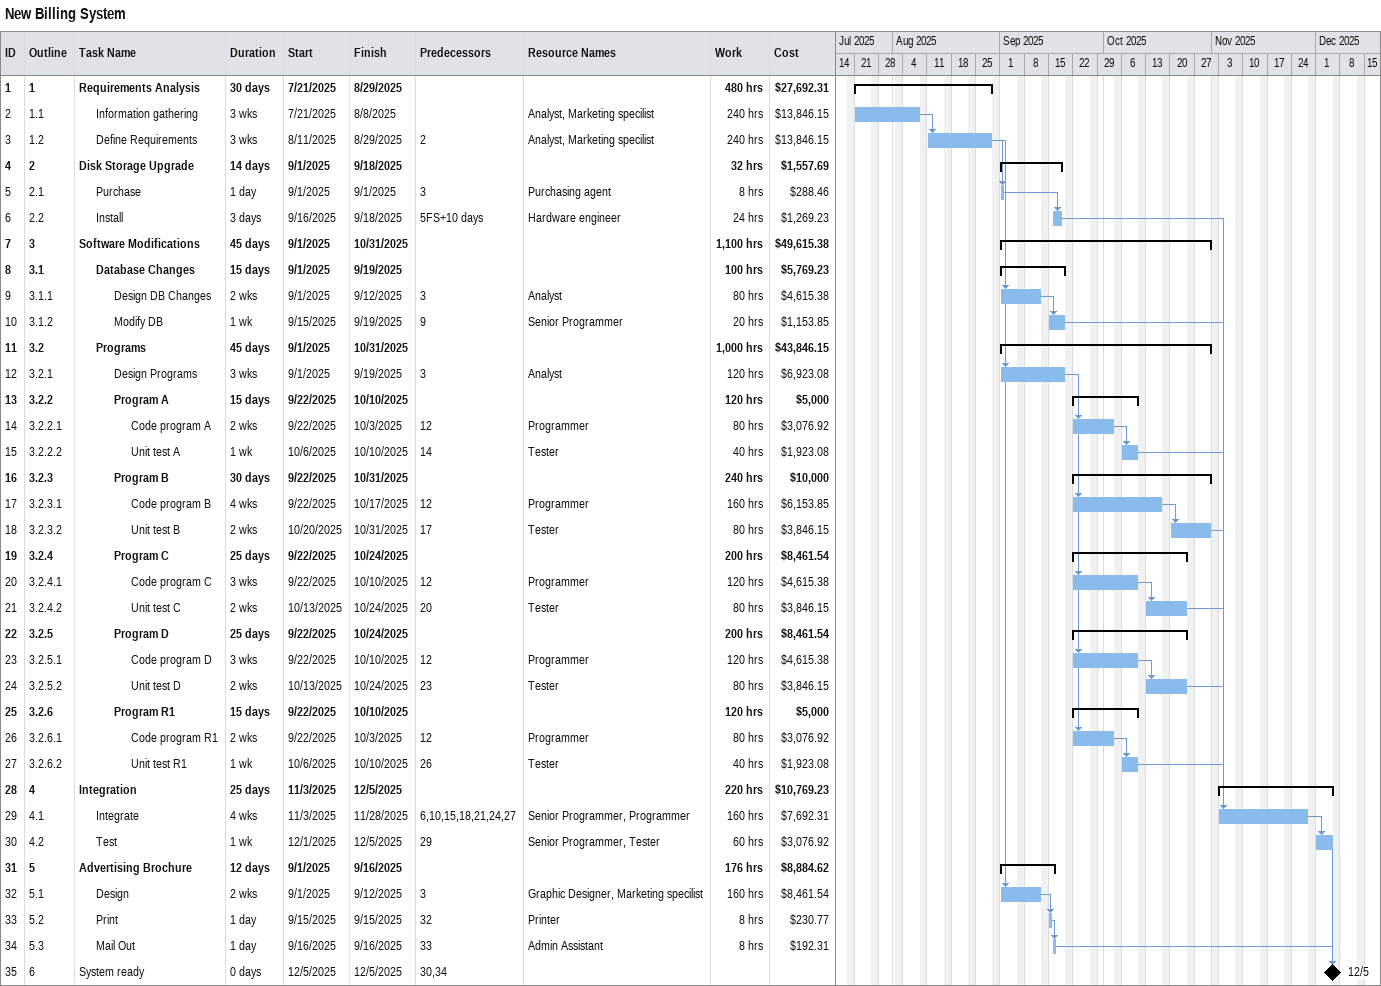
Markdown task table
New Billing System

| ID | WBS | Task | Duration | Start | Finish | Predecessors | Resources | Work (h) | Cost ($) |
|---|---|---|---|---|---|---|---|---|---|
| 1 | 1 | **Requirements Analysis** | 30d | 2025-07-21 | 2025-08-29 |  |  | 480 | 27692.31 |
| 2 | 1.1 | Information gathering | 3w | 2025-07-21 | 2025-08-08 |  | Analyst, Marketing specilist | 240 | 13846.15 |
| 3 | 1.2 | Define Requirements | 3w | 2025-08-11 | 2025-08-29 | 2 | Analyst, Marketing specilist | 240 | 13846.15 |
| 4 | 2 | **Disk Storage Upgrade** | 14d | 2025-09-01 | 2025-09-18 |  |  | 32 | 1557.69 |
| 5 | 2.1 | Purchase | 1d | 2025-09-01 | 2025-09-01 | 3 | Purchasing agent | 8 | 288.46 |
| 6 | 2.2 | Install | 3d | 2025-09-16 | 2025-09-18 | 5FS+10d | Hardware engineer | 24 | 1269.23 |
| 7 | 3 | **Software Modifications** | 45d | 2025-09-01 | 2025-10-31 |  |  | 1100 | 49615.38 |
| 8 | 3.1 | **Database Changes** | 15d | 2025-09-01 | 2025-09-19 |  |  | 100 | 5769.23 |
| 9 | 3.1.1 | Design DB Changes | 2w | 2025-09-01 | 2025-09-12 | 3 | Analyst | 80 | 4615.38 |
| 10 | 3.1.2 | Modify DB | 1w | 2025-09-15 | 2025-09-19 | 9 | Senior Programmer | 20 | 1153.85 |
| 11 | 3.2 | **Programs** | 45d | 2025-09-01 | 2025-10-31 |  |  | 1000 | 43846.15 |
| 12 | 3.2.1 | Design Programs | 3w | 2025-09-01 | 2025-09-19 | 3 | Analyst | 120 | 6923.08 |
| 13 | 3.2.2 | **Program A** | 15d | 2025-09-22 | 2025-10-10 |  |  | 120 | 5000 |
| 14 | 3.2.2.1 | Code program A | 2w | 2025-09-22 | 2025-10-03 | 12 | Programmer | 80 | 3076.92 |
| 15 | 3.2.2.2 | Unit test A | 1w | 2025-10-06 | 2025-10-10 | 14 | Tester | 40 | 1923.08 |
| 16 | 3.2.3 | **Program B** | 30d | 2025-09-22 | 2025-10-31 |  |  | 240 | 10000 |
| 17 | 3.2.3.1 | Code program B | 4w | 2025-09-22 | 2025-10-17 | 12 | Programmer | 160 | 6153.85 |
| 18 | 3.2.3.2 | Unit test B | 2w | 2025-10-20 | 2025-10-31 | 17 | Tester | 80 | 3846.15 |
| 19 | 3.2.4 | **Program C** | 25d | 2025-09-22 | 2025-10-24 |  |  | 200 | 8461.54 |
| 20 | 3.2.4.1 | Code program C | 3w | 2025-09-22 | 2025-10-10 | 12 | Programmer | 120 | 4615.38 |
| 21 | 3.2.4.2 | Unit test C | 2w | 2025-10-13 | 2025-10-24 | 20 | Tester | 80 | 3846.15 |
| 22 | 3.2.5 | **Program D** | 25d | 2025-09-22 | 2025-10-24 |  |  | 200 | 8461.54 |
| 23 | 3.2.5.1 | Code program D | 3w | 2025-09-22 | 2025-10-10 | 12 | Programmer | 120 | 4615.38 |
| 24 | 3.2.5.2 | Unit test D | 2w | 2025-10-13 | 2025-10-24 | 23 | Tester | 80 | 3846.15 |
| 25 | 3.2.6 | **Program R1** | 15d | 2025-09-22 | 2025-10-10 |  |  | 120 | 5000 |
| 26 | 3.2.6.1 | Code program R1 | 2w | 2025-09-22 | 2025-10-03 | 12 | Programmer | 80 | 3076.92 |
| 27 | 3.2.6.2 | Unit test R1 | 1w | 2025-10-06 | 2025-10-10 | 26 | Tester | 40 | 1923.08 |
| 28 | 4 | **Integration** | 25d | 2025-11-03 | 2025-12-05 |  |  | 220 | 10769.23 |
| 29 | 4.1 | Integrate | 4w | 2025-11-03 | 2025-11-28 | 6, 10, 15, 18, 21, 24, 27 | Senior Programmer, Programmer | 160 | 7692.31 |
| 30 | 4.2 | Test | 1w | 2025-12-01 | 2025-12-05 | 29 | Senior Programmer, Tester | 60 | 3076.92 |
| 31 | 5 | **Advertising Brochure** | 12d | 2025-09-01 | 2025-09-16 |  |  | 176 | 8884.62 |
| 32 | 5.1 | Design | 2w | 2025-09-01 | 2025-09-12 | 3 | Graphic Designer, Marketing specilist | 160 | 8461.54 |
| 33 | 5.2 | Print | 1d | 2025-09-15 | 2025-09-15 | 32 | Printer | 8 | 230.77 |
| 34 | 5.3 | Mail Out | 1d | 2025-09-16 | 2025-09-16 | 33 | Admin Assistant | 8 | 192.31 |
| 35 | 6 | System ready | 0d | 2025-12-05 | 2025-12-05 | 30, 34 |  |  |  |
